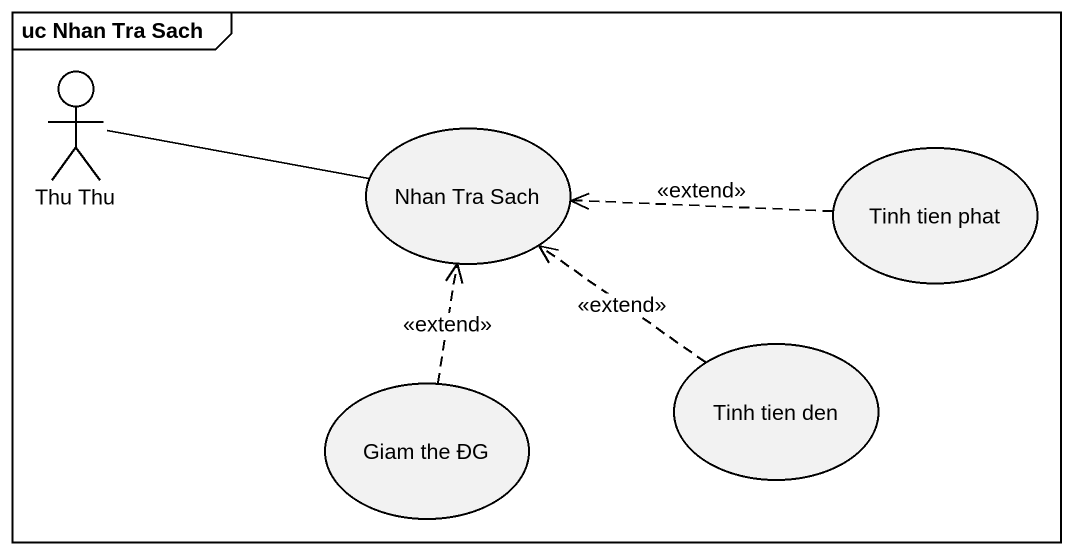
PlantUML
@startuml
mainframe uc Nhan Tra Sach
actor "Thu Thu" as Thu_Thu
usecase "Nhan Tra Sach" as Nhan_Tra_Sach
usecase "Tinh tien phat" as Tinh_tien_phat
usecase "Giam the ÐG" as Giam_the_ÐG
usecase "Tinh tien den" as Tinh_tien_den
Thu_Thu -right- Nhan_Tra_Sach
Tinh_tien_phat .left.> Nhan_Tra_Sach : <<extend>>
Giam_the_ÐG .up.> Nhan_Tra_Sach : <<extend>>
Tinh_tien_den .up.> Nhan_Tra_Sach : <<extend>>
@enduml
